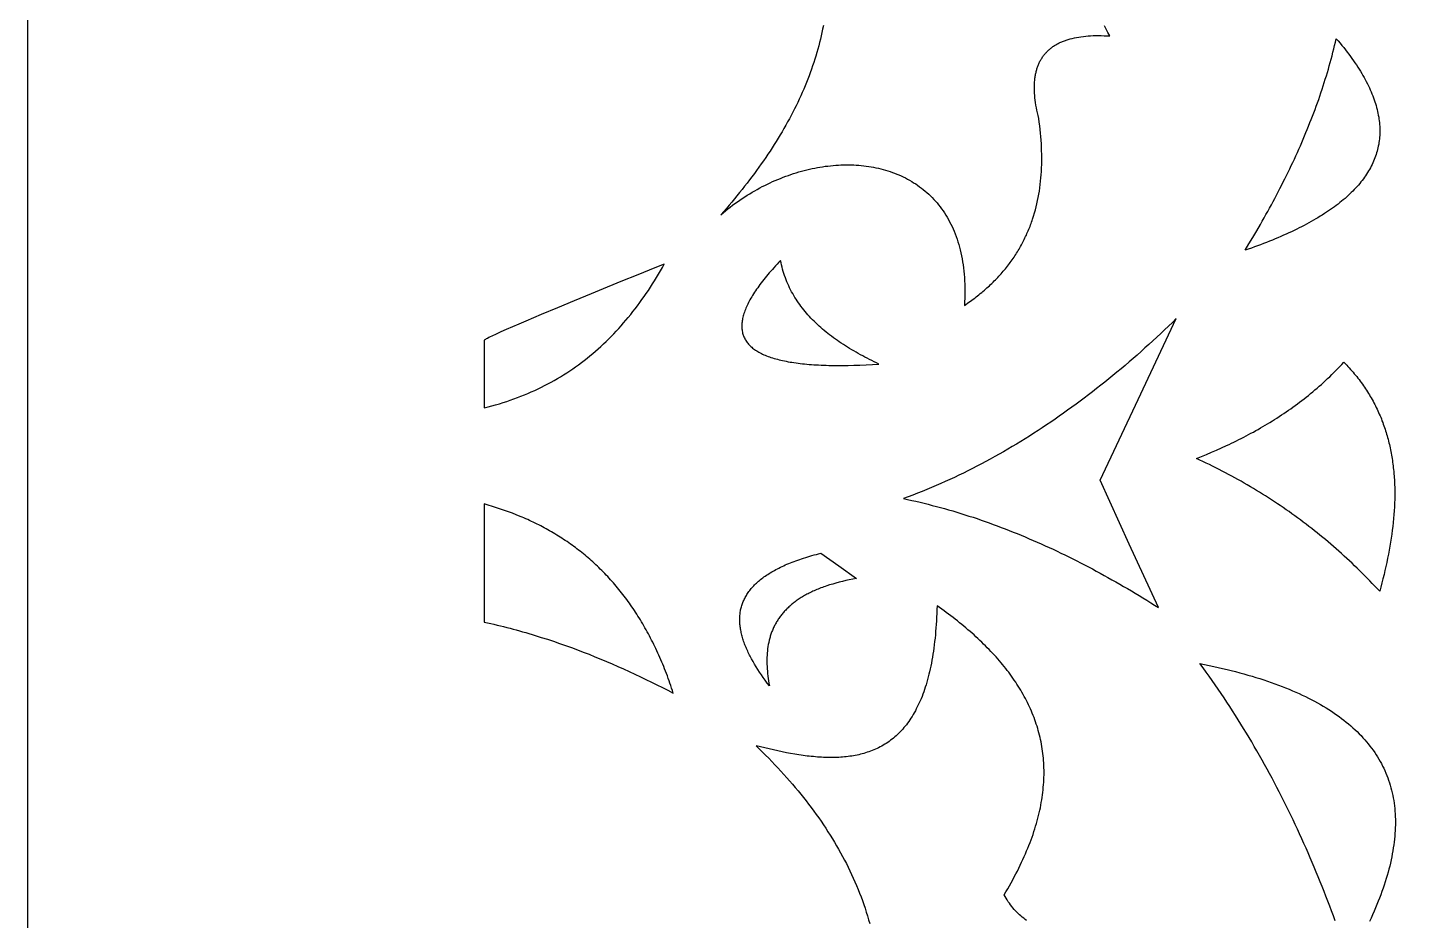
# Model space of a CAD drawing. Extents: x -4113 to -3113, y 1469 to 2469.
# Drawn here: x -4113 to -3930.9, y 1825.3 to 1942.6 of the extents above; entities that cross this region are included whole.
import ezdxf

# ---------------------------------------------------------------- set-up
doc = ezdxf.new("R2010")
doc.units = 0
doc.layers.add('PLAN_1', color=18, linetype='CONTINUOUS')

msp = doc.modelspace()

# ---------------------------------------------------------------- linework, layer by layer
at = {"layer": 'PLAN_1'}
for points in [[(-4113.04, 2469.07), (-3113.04, 2469.07), (-3113.04, 1469.07), (-4113.04, 1469.07)], [(-3941.06, 1941.12), (-3940.8, 1940.83), (-3940.56, 1940.53), (-3940.32, 1940.24), (-3940.08, 1939.95), (-3939.86, 1939.66), (-3939.63, 1939.37), (-3939.42, 1939.09), (-3939.2, 1938.8), (-3939, 1938.52), (-3938.8, 1938.23), (-3938.6, 1937.95), (-3938.42, 1937.67), (-3938.23, 1937.39), (-3938.06, 1937.12), (-3937.88, 1936.84), (-3937.72, 1936.56), (-3937.56, 1936.29), (-3937.4, 1936.02), (-3937.25, 1935.75), (-3937.11, 1935.48), (-3936.97, 1935.21), (-3936.84, 1934.94), (-3936.71, 1934.67), (-3936.59, 1934.41), (-3936.48, 1934.14), (-3936.37, 1933.88), (-3936.26, 1933.62), (-3936.17, 1933.36), (-3936.07, 1933.1), (-3935.99, 1932.84), (-3935.9, 1932.59), (-3935.83, 1932.33), (-3935.76, 1932.08), (-3935.69, 1931.82), (-3935.63, 1931.57), (-3935.58, 1931.32), (-3935.53, 1931.07), (-3935.48, 1930.83), (-3935.45, 1930.58), (-3935.41, 1930.33), (-3935.39, 1930.09), (-3935.36, 1929.85), (-3935.35, 1929.6), (-3935.34, 1929.36), (-3935.33, 1929.12), (-3935.33, 1928.89), (-3935.34, 1928.65), (-3935.35, 1928.41), (-3935.36, 1928.18), (-3935.39, 1927.95), (-3935.41, 1927.71), (-3935.45, 1927.48), (-3935.48, 1927.25), (-3935.53, 1927.02), (-3935.58, 1926.8), (-3935.63, 1926.57), (-3935.69, 1926.35), (-3935.75, 1926.12), (-3935.82, 1925.9), (-3935.9, 1925.68), (-3935.98, 1925.46), (-3936.06, 1925.24), (-3936.16, 1925.02), (-3936.25, 1924.8), (-3936.35, 1924.59), (-3936.46, 1924.37), (-3936.57, 1924.16), (-3936.69, 1923.95), (-3936.81, 1923.74), (-3936.94, 1923.53), (-3937.07, 1923.32), (-3937.21, 1923.11), (-3937.36, 1922.91), (-3937.5, 1922.7), (-3937.66, 1922.5), (-3937.82, 1922.3), (-3937.98, 1922.09), (-3938.15, 1921.89), (-3938.33, 1921.7), (-3938.51, 1921.5), (-3938.69, 1921.3), (-3938.88, 1921.1), (-3939.08, 1920.91), (-3939.28, 1920.72), (-3939.48, 1920.52), (-3939.69, 1920.33), (-3939.91, 1920.14), (-3940.13, 1919.95), (-3940.36, 1919.77), (-3940.59, 1919.58), (-3940.82, 1919.39), (-3941.06, 1919.21), (-3941.31, 1919.03), (-3941.56, 1918.85), (-3941.82, 1918.66), (-3942.08, 1918.48), (-3942.35, 1918.31), (-3942.62, 1918.13), (-3942.89, 1917.95), (-3943.17, 1917.78), (-3943.46, 1917.6), (-3943.75, 1917.43), (-3944.05, 1917.26), (-3944.35, 1917.09), (-3944.66, 1916.92), (-3944.97, 1916.75), (-3945.28, 1916.58), (-3945.61, 1916.41), (-3945.93, 1916.25), (-3946.26, 1916.08), (-3946.6, 1915.92), (-3946.94, 1915.76), (-3947.28, 1915.6), (-3947.64, 1915.44), (-3947.99, 1915.28), (-3948.35, 1915.12), (-3948.72, 1914.97), (-3949.09, 1914.81), (-3949.46, 1914.66), (-3949.84, 1914.5), (-3950.23, 1914.35), (-3950.62, 1914.2), (-3951.01, 1914.05), (-3951.41, 1913.9), (-3951.81, 1913.75), (-3952.22, 1913.6), (-3952.64, 1913.46), (-3953.05, 1913.31), (-3952.53, 1914.16), (-3952.02, 1915.01), (-3951.52, 1915.86), (-3951.02, 1916.72), (-3950.78, 1917.14), (-3950.54, 1917.57), (-3950.3, 1918), (-3950.06, 1918.42), (-3949.83, 1918.85), (-3949.59, 1919.28), (-3949.36, 1919.71), (-3949.13, 1920.14), (-3948.9, 1920.57), (-3948.68, 1921), (-3948.46, 1921.42), (-3948.24, 1921.85), (-3948.02, 1922.29), (-3947.81, 1922.72), (-3947.59, 1923.15), (-3947.38, 1923.58), (-3947.17, 1924.01), (-3946.97, 1924.44), (-3946.76, 1924.87), (-3946.56, 1925.31), (-3946.37, 1925.74), (-3946.17, 1926.17), (-3945.98, 1926.61), (-3945.78, 1927.04), (-3945.6, 1927.47), (-3945.41, 1927.91), (-3945.23, 1928.34), (-3945.04, 1928.78), (-3944.87, 1929.21), (-3944.69, 1929.65), (-3944.52, 1930.09), (-3944.35, 1930.52), (-3944.18, 1930.96), (-3944.01, 1931.4), (-3943.85, 1931.84), (-3943.69, 1932.27), (-3943.53, 1932.71), (-3943.37, 1933.15), (-3943.22, 1933.59), (-3943.07, 1934.03), (-3942.93, 1934.47), (-3942.78, 1934.91), (-3942.64, 1935.35), (-3942.5, 1935.79), (-3942.36, 1936.24), (-3942.23, 1936.68), (-3942.1, 1937.12), (-3941.97, 1937.56), (-3941.85, 1938.01), (-3941.73, 1938.45), (-3941.61, 1938.89), (-3941.49, 1939.34), (-3941.38, 1939.78), (-3941.27, 1940.23), (-3941.16, 1940.67)], [(-4053.04, 1901.47), (-4053.04, 1892.62), (-4052.53, 1892.75), (-4052.03, 1892.88), (-4051.54, 1893.01), (-4051.05, 1893.15), (-4050.56, 1893.3), (-4050.08, 1893.46), (-4049.61, 1893.62), (-4049.14, 1893.78), (-4048.67, 1893.95), (-4048.21, 1894.13), (-4047.75, 1894.31), (-4047.3, 1894.5), (-4046.85, 1894.7), (-4046.4, 1894.9), (-4045.96, 1895.1), (-4045.53, 1895.31), (-4045.1, 1895.53), (-4044.67, 1895.75), (-4044.25, 1895.98), (-4043.83, 1896.21), (-4043.42, 1896.45), (-4043.01, 1896.7), (-4042.6, 1896.95), (-4042.2, 1897.2), (-4041.81, 1897.46), (-4041.41, 1897.73), (-4041.03, 1898), (-4040.64, 1898.28), (-4040.26, 1898.56), (-4039.89, 1898.85), (-4039.51, 1899.14), (-4039.15, 1899.44), (-4038.78, 1899.74), (-4038.42, 1900.05), (-4038.07, 1900.36), (-4037.71, 1900.68), (-4037.37, 1901), (-4037.02, 1901.33), (-4036.68, 1901.66), (-4036.35, 1902), (-4036.01, 1902.34), (-4035.69, 1902.69), (-4035.36, 1903.04), (-4035.04, 1903.4), (-4034.72, 1903.76), (-4034.41, 1904.13), (-4034.1, 1904.5), (-4033.79, 1904.88), (-4033.49, 1905.26), (-4033.19, 1905.64), (-4032.89, 1906.03), (-4032.6, 1906.43), (-4032.31, 1906.83), (-4032.03, 1907.23), (-4031.75, 1907.64), (-4031.47, 1908.05), (-4031.19, 1908.47), (-4030.92, 1908.89), (-4030.66, 1909.31), (-4030.39, 1909.74), (-4030.13, 1910.18), (-4029.87, 1910.62), (-4029.62, 1911.06), (-4029.37, 1911.51), (-4030.39, 1911.1), (-4033.07, 1910.01), (-4034.86, 1909.28), (-4036.86, 1908.46), (-4039, 1907.58), (-4041.2, 1906.67), (-4043.41, 1905.75), (-4045.55, 1904.86), (-4046.57, 1904.43), (-4047.55, 1904.01), (-4048.47, 1903.62), (-4049.34, 1903.24), (-4050.14, 1902.9), (-4050.85, 1902.58), (-4051.48, 1902.29), (-4052.02, 1902.04), (-4052.25, 1901.93), (-4052.45, 1901.83), (-4052.63, 1901.74), (-4052.77, 1901.66), (-4052.89, 1901.6), (-4052.97, 1901.54), (-4053, 1901.52), (-4053.02, 1901.5), (-4053.03, 1901.48)], [(-4014.09, 1911.98), (-4014.32, 1911.74), (-4014.54, 1911.5), (-4014.76, 1911.27), (-4014.97, 1911.03), (-4015.17, 1910.8), (-4015.37, 1910.57), (-4015.57, 1910.35), (-4015.76, 1910.12), (-4015.95, 1909.9), (-4016.13, 1909.68), (-4016.3, 1909.46), (-4016.47, 1909.24), (-4016.64, 1909.03), (-4016.8, 1908.82), (-4016.95, 1908.61), (-4017.1, 1908.4), (-4017.25, 1908.19), (-4017.39, 1907.99), (-4017.52, 1907.79), (-4017.65, 1907.59), (-4017.77, 1907.39), (-4017.89, 1907.19), (-4018, 1907), (-4018.11, 1906.81), (-4018.21, 1906.62), (-4018.31, 1906.43), (-4018.41, 1906.25), (-4018.49, 1906.07), (-4018.58, 1905.89), (-4018.65, 1905.71), (-4018.72, 1905.53), (-4018.79, 1905.36), (-4018.85, 1905.18), (-4018.91, 1905.01), (-4018.96, 1904.84), (-4019.01, 1904.68), (-4019.05, 1904.51), (-4019.08, 1904.35), (-4019.11, 1904.19), (-4019.14, 1904.03), (-4019.16, 1903.88), (-4019.18, 1903.73), (-4019.19, 1903.57), (-4019.19, 1903.42), (-4019.19, 1903.28), (-4019.18, 1903.13), (-4019.17, 1902.99), (-4019.16, 1902.85), (-4019.14, 1902.71), (-4019.11, 1902.57), (-4019.08, 1902.44), (-4019.04, 1902.31), (-4019, 1902.18), (-4018.96, 1902.05), (-4018.9, 1901.92), (-4018.85, 1901.8), (-4018.78, 1901.67), (-4018.72, 1901.55), (-4018.64, 1901.44), (-4018.57, 1901.32), (-4018.48, 1901.21), (-4018.4, 1901.1), (-4018.3, 1900.99), (-4018.2, 1900.88), (-4018.1, 1900.77), (-4017.99, 1900.67), (-4017.88, 1900.57), (-4017.76, 1900.47), (-4017.63, 1900.37), (-4017.5, 1900.28), (-4017.37, 1900.18), (-4017.23, 1900.09), (-4017.09, 1900.01), (-4016.94, 1899.92), (-4016.78, 1899.83), (-4016.62, 1899.75), (-4016.45, 1899.67), (-4016.28, 1899.59), (-4016.11, 1899.52), (-4015.93, 1899.44), (-4015.74, 1899.37), (-4015.55, 1899.3), (-4015.35, 1899.24), (-4015.15, 1899.17), (-4014.94, 1899.11), (-4014.73, 1899.05), (-4014.51, 1898.99), (-4014.29, 1898.93), (-4014.06, 1898.87), (-4013.83, 1898.82), (-4013.59, 1898.77), (-4013.35, 1898.72), (-4013.1, 1898.67), (-4012.85, 1898.63), (-4012.59, 1898.59), (-4012.33, 1898.55), (-4012.06, 1898.51), (-4011.78, 1898.47), (-4011.51, 1898.44), (-4011.22, 1898.41), (-4010.93, 1898.38), (-4010.64, 1898.35), (-4010.34, 1898.32), (-4010.03, 1898.3), (-4009.72, 1898.28), (-4009.41, 1898.26), (-4009.09, 1898.24), (-4008.76, 1898.23), (-4008.43, 1898.21), (-4008.09, 1898.2), (-4007.75, 1898.19), (-4007.41, 1898.19), (-4007.05, 1898.18), (-4006.7, 1898.18), (-4006.34, 1898.18), (-4005.97, 1898.18), (-4005.6, 1898.18), (-4005.22, 1898.19), (-4004.45, 1898.21), (-4003.66, 1898.23), (-4002.85, 1898.27), (-4002.02, 1898.31), (-4001.16, 1898.36), (-4001.48, 1898.51), (-4001.79, 1898.66), (-4002.09, 1898.81), (-4002.4, 1898.96), (-4002.7, 1899.12), (-4003, 1899.27), (-4003.3, 1899.43), (-4003.59, 1899.59), (-4003.89, 1899.75), (-4004.17, 1899.91), (-4004.46, 1900.08), (-4004.74, 1900.24), (-4005.02, 1900.41), (-4005.3, 1900.58), (-4005.57, 1900.75), (-4005.84, 1900.93), (-4006.11, 1901.1), (-4006.37, 1901.28), (-4006.63, 1901.46), (-4006.89, 1901.64), (-4007.14, 1901.82), (-4007.39, 1902.01), (-4007.64, 1902.19), (-4007.88, 1902.38), (-4008.12, 1902.57), (-4008.35, 1902.77), (-4008.58, 1902.96), (-4008.81, 1903.16), (-4009.04, 1903.36), (-4009.26, 1903.56), (-4009.47, 1903.77), (-4009.68, 1903.98), (-4009.89, 1904.19), (-4010.1, 1904.4), (-4010.3, 1904.61), (-4010.49, 1904.83), (-4010.68, 1905.05), (-4010.87, 1905.27), (-4011.05, 1905.49), (-4011.23, 1905.72), (-4011.41, 1905.95), (-4011.58, 1906.18), (-4011.74, 1906.41), (-4011.9, 1906.65), (-4012.06, 1906.89), (-4012.21, 1907.13), (-4012.36, 1907.38), (-4012.5, 1907.62), (-4012.64, 1907.87), (-4012.77, 1908.13), (-4012.9, 1908.38), (-4013.02, 1908.64), (-4013.14, 1908.9), (-4013.25, 1909.17), (-4013.36, 1909.44), (-4013.46, 1909.71), (-4013.56, 1909.98), (-4013.65, 1910.26), (-4013.74, 1910.53), (-4013.82, 1910.82), (-4013.89, 1911.1), (-4013.96, 1911.39), (-4014.03, 1911.68)], [(-3962.09, 1904.33), (-3962.6, 1903.84), (-3963.11, 1903.35), (-3963.62, 1902.86), (-3964.13, 1902.38), (-3964.65, 1901.9), (-3965.16, 1901.42), (-3965.68, 1900.95), (-3966.2, 1900.48), (-3966.72, 1900.02), (-3967.24, 1899.55), (-3967.77, 1899.1), (-3968.29, 1898.64), (-3968.82, 1898.19), (-3969.35, 1897.74), (-3969.88, 1897.3), (-3970.41, 1896.86), (-3970.94, 1896.43), (-3971.47, 1895.99), (-3972.01, 1895.57), (-3972.55, 1895.14), (-3973.09, 1894.72), (-3973.63, 1894.31), (-3974.17, 1893.89), (-3974.71, 1893.48), (-3975.26, 1893.08), (-3975.81, 1892.68), (-3976.36, 1892.28), (-3976.91, 1891.89), (-3977.46, 1891.5), (-3978.01, 1891.12), (-3978.57, 1890.74), (-3979.13, 1890.36), (-3979.69, 1889.99), (-3980.25, 1889.62), (-3980.81, 1889.26), (-3981.37, 1888.9), (-3981.94, 1888.55), (-3982.51, 1888.2), (-3983.08, 1887.85), (-3983.65, 1887.51), (-3984.22, 1887.17), (-3984.8, 1886.84), (-3985.38, 1886.51), (-3985.95, 1886.19), (-3986.53, 1885.87), (-3987.12, 1885.55), (-3987.7, 1885.24), (-3988.29, 1884.93), (-3988.88, 1884.63), (-3989.47, 1884.34), (-3990.06, 1884.04), (-3990.65, 1883.76), (-3991.25, 1883.47), (-3991.85, 1883.2), (-3992.44, 1882.92), (-3993.05, 1882.65), (-3993.65, 1882.39), (-3994.26, 1882.13), (-3994.86, 1881.88), (-3995.47, 1881.63), (-3996.08, 1881.38), (-3996.7, 1881.14), (-3997.31, 1880.91), (-3997.93, 1880.68), (-3997.39, 1880.56), (-3996.85, 1880.44), (-3996.31, 1880.32), (-3995.76, 1880.2), (-3995.23, 1880.07), (-3994.69, 1879.93), (-3994.15, 1879.79), (-3993.61, 1879.65), (-3993.07, 1879.51), (-3992.54, 1879.36), (-3992, 1879.21), (-3991.46, 1879.05), (-3990.93, 1878.89), (-3990.4, 1878.73), (-3989.86, 1878.56), (-3989.33, 1878.39), (-3988.8, 1878.22), (-3988.27, 1878.04), (-3987.74, 1877.86), (-3987.21, 1877.67), (-3986.68, 1877.48), (-3986.15, 1877.29), (-3985.62, 1877.1), (-3985.09, 1876.9), (-3984.56, 1876.7), (-3984.04, 1876.49), (-3983.51, 1876.28), (-3982.99, 1876.07), (-3982.46, 1875.85), (-3981.94, 1875.64), (-3981.41, 1875.41), (-3980.89, 1875.19), (-3980.37, 1874.96), (-3979.85, 1874.73), (-3979.32, 1874.49), (-3978.8, 1874.25), (-3978.28, 1874.01), (-3977.76, 1873.77), (-3977.24, 1873.52), (-3976.73, 1873.27), (-3976.21, 1873.01), (-3975.69, 1872.76), (-3975.17, 1872.5), (-3974.66, 1872.23), (-3974.14, 1871.97), (-3973.63, 1871.7), (-3973.11, 1871.43), (-3972.6, 1871.15), (-3972.08, 1870.87), (-3971.57, 1870.59), (-3971.06, 1870.31), (-3970.54, 1870.02), (-3970.03, 1869.73), (-3969.52, 1869.44), (-3969.01, 1869.14), (-3968.5, 1868.84), (-3967.99, 1868.54), (-3967.48, 1868.24), (-3966.97, 1867.93), (-3966.46, 1867.62), (-3965.96, 1867.31), (-3965.45, 1866.99), (-3964.94, 1866.68), (-3964.44, 1866.36), (-3968.26, 1874.71), (-3972.08, 1883.08), (-3967.08, 1893.71)], [(-3959.44, 1885.95), (-3958.77, 1886.22), (-3958.11, 1886.49), (-3957.44, 1886.77), (-3956.78, 1887.06), (-3956.13, 1887.35), (-3955.48, 1887.65), (-3955.15, 1887.8), (-3954.83, 1887.96), (-3954.5, 1888.11), (-3954.18, 1888.27), (-3953.86, 1888.43), (-3953.54, 1888.59), (-3953.22, 1888.76), (-3952.9, 1888.92), (-3952.58, 1889.09), (-3952.27, 1889.26), (-3951.95, 1889.43), (-3951.64, 1889.61), (-3951.32, 1889.78), (-3951.01, 1889.96), (-3950.7, 1890.14), (-3950.39, 1890.32), (-3950.08, 1890.51), (-3949.77, 1890.7), (-3949.46, 1890.89), (-3949.16, 1891.08), (-3948.85, 1891.27), (-3948.55, 1891.47), (-3948.25, 1891.67), (-3947.95, 1891.87), (-3947.65, 1892.07), (-3947.35, 1892.28), (-3947.05, 1892.49), (-3946.75, 1892.7), (-3946.46, 1892.91), (-3946.17, 1893.13), (-3945.87, 1893.35), (-3945.58, 1893.57), (-3945.29, 1893.79), (-3945, 1894.02), (-3944.72, 1894.25), (-3944.43, 1894.48), (-3944.15, 1894.72), (-3943.86, 1894.96), (-3943.58, 1895.2), (-3943.3, 1895.44), (-3943.02, 1895.69), (-3942.74, 1895.94), (-3942.47, 1896.19), (-3942.19, 1896.45), (-3941.92, 1896.7), (-3941.65, 1896.97), (-3941.38, 1897.23), (-3941.11, 1897.5), (-3940.84, 1897.77), (-3940.58, 1898.04), (-3940.31, 1898.32), (-3940.05, 1898.6), (-3939.87, 1898.42), (-3939.69, 1898.23), (-3939.52, 1898.04), (-3939.35, 1897.85), (-3939.18, 1897.66), (-3939.01, 1897.47), (-3938.85, 1897.28), (-3938.69, 1897.09), (-3938.53, 1896.9), (-3938.37, 1896.71), (-3938.22, 1896.51), (-3938.07, 1896.32), (-3937.92, 1896.12), (-3937.78, 1895.92), (-3937.63, 1895.72), (-3937.49, 1895.52), (-3937.36, 1895.32), (-3937.22, 1895.12), (-3937.09, 1894.92), (-3936.96, 1894.72), (-3936.83, 1894.51), (-3936.71, 1894.31), (-3936.59, 1894.1), (-3936.47, 1893.9), (-3936.35, 1893.69), (-3936.23, 1893.48), (-3936.12, 1893.27), (-3936.01, 1893.06), (-3935.9, 1892.85), (-3935.8, 1892.64), (-3935.7, 1892.43), (-3935.6, 1892.22), (-3935.5, 1892), (-3935.4, 1891.79), (-3935.31, 1891.57), (-3935.22, 1891.36), (-3935.13, 1891.14), (-3935.05, 1890.92), (-3934.96, 1890.7), (-3934.88, 1890.48), (-3934.8, 1890.26), (-3934.72, 1890.04), (-3934.65, 1889.82), (-3934.58, 1889.6), (-3934.51, 1889.37), (-3934.44, 1889.15), (-3934.37, 1888.92), (-3934.31, 1888.7), (-3934.25, 1888.47), (-3934.19, 1888.24), (-3934.13, 1888.01), (-3934.08, 1887.79), (-3934.03, 1887.56), (-3933.98, 1887.33), (-3933.93, 1887.09), (-3933.88, 1886.86), (-3933.84, 1886.63), (-3933.79, 1886.4), (-3933.75, 1886.16), (-3933.72, 1885.93), (-3933.68, 1885.69), (-3933.65, 1885.46), (-3933.62, 1885.22), (-3933.59, 1884.98), (-3933.56, 1884.74), (-3933.53, 1884.5), (-3933.51, 1884.26), (-3933.49, 1884.02), (-3933.45, 1883.54), (-3933.42, 1883.06), (-3933.4, 1882.57), (-3933.38, 1882.08), (-3933.38, 1881.58), (-3933.38, 1881.09), (-3933.38, 1880.59), (-3933.4, 1880.09), (-3933.42, 1879.58), (-3933.45, 1879.08), (-3933.48, 1878.57), (-3933.53, 1878.06), (-3933.58, 1877.54), (-3933.63, 1877.03), (-3933.69, 1876.51), (-3933.76, 1875.99), (-3933.84, 1875.47), (-3933.92, 1874.94), (-3934.01, 1874.42), (-3934.1, 1873.89), (-3934.2, 1873.36), (-3934.31, 1872.83), (-3934.42, 1872.29), (-3934.53, 1871.75), (-3934.66, 1871.22), (-3934.78, 1870.68), (-3934.92, 1870.13), (-3935.06, 1869.59), (-3935.2, 1869.04), (-3935.35, 1868.49), (-3935.67, 1868.84), (-3936, 1869.18), (-3936.32, 1869.53), (-3936.65, 1869.87), (-3936.98, 1870.2), (-3937.31, 1870.54), (-3937.64, 1870.87), (-3937.98, 1871.2), (-3938.31, 1871.53), (-3938.65, 1871.85), (-3938.99, 1872.18), (-3939.33, 1872.5), (-3939.67, 1872.81), (-3940.02, 1873.13), (-3940.36, 1873.44), (-3940.71, 1873.76), (-3941.06, 1874.06), (-3941.41, 1874.37), (-3941.77, 1874.67), (-3942.12, 1874.98), (-3942.48, 1875.28), (-3942.84, 1875.57), (-3943.2, 1875.87), (-3943.56, 1876.16), (-3943.92, 1876.45), (-3944.29, 1876.74), (-3944.65, 1877.02), (-3945.02, 1877.31), (-3945.39, 1877.59), (-3945.76, 1877.87), (-3946.14, 1878.14), (-3946.51, 1878.42), (-3946.89, 1878.69), (-3947.27, 1878.96), (-3947.65, 1879.22), (-3948.03, 1879.49), (-3948.42, 1879.75), (-3948.8, 1880.01), (-3949.19, 1880.27), (-3949.58, 1880.52), (-3949.97, 1880.78), (-3950.36, 1881.03), (-3950.76, 1881.27), (-3951.16, 1881.52), (-3951.55, 1881.76), (-3951.95, 1882), (-3952.35, 1882.24), (-3952.76, 1882.48), (-3953.16, 1882.71), (-3953.57, 1882.95), (-3953.98, 1883.18), (-3954.39, 1883.4), (-3954.8, 1883.63), (-3955.21, 1883.85), (-3955.63, 1884.07), (-3956.04, 1884.29), (-3956.46, 1884.5), (-3956.88, 1884.72), (-3957.31, 1884.93), (-3957.73, 1885.14), (-3958.16, 1885.34), (-3958.58, 1885.55), (-3959.01, 1885.75)], [(-4053.04, 1879.97), (-4053.04, 1864.45), (-4052.61, 1864.36), (-4052.18, 1864.26), (-4051.76, 1864.16), (-4051.33, 1864.06), (-4050.91, 1863.95), (-4050.49, 1863.85), (-4050.07, 1863.74), (-4049.65, 1863.63), (-4049.23, 1863.52), (-4048.82, 1863.41), (-4048.41, 1863.29), (-4047.99, 1863.18), (-4047.58, 1863.06), (-4047.17, 1862.94), (-4046.76, 1862.82), (-4046.36, 1862.69), (-4045.55, 1862.44), (-4044.74, 1862.18), (-4043.95, 1861.92), (-4043.15, 1861.65), (-4042.36, 1861.37), (-4041.58, 1861.09), (-4040.8, 1860.8), (-4040.03, 1860.51), (-4039.26, 1860.21), (-4038.49, 1859.9), (-4037.73, 1859.59), (-4036.98, 1859.27), (-4036.22, 1858.95), (-4035.48, 1858.63), (-4034.73, 1858.29), (-4033.99, 1857.96), (-4033.25, 1857.62), (-4032.52, 1857.27), (-4031.79, 1856.92), (-4031.07, 1856.57), (-4030.34, 1856.21), (-4029.62, 1855.85), (-4028.91, 1855.49), (-4028.19, 1855.12), (-4028.3, 1855.45), (-4028.41, 1855.77), (-4028.52, 1856.1), (-4028.63, 1856.42), (-4028.74, 1856.74), (-4028.86, 1857.05), (-4028.97, 1857.37), (-4029.09, 1857.68), (-4029.21, 1857.99), (-4029.33, 1858.29), (-4029.45, 1858.6), (-4029.58, 1858.9), (-4029.7, 1859.2), (-4029.83, 1859.5), (-4029.96, 1859.8), (-4030.09, 1860.09), (-4030.22, 1860.38), (-4030.35, 1860.67), (-4030.49, 1860.96), (-4030.62, 1861.24), (-4030.76, 1861.52), (-4030.9, 1861.8), (-4031.04, 1862.08), (-4031.18, 1862.35), (-4031.32, 1862.63), (-4031.46, 1862.9), (-4031.61, 1863.17), (-4031.76, 1863.43), (-4031.91, 1863.7), (-4032.06, 1863.96), (-4032.21, 1864.22), (-4032.36, 1864.48), (-4032.51, 1864.73), (-4032.67, 1864.99), (-4032.83, 1865.24), (-4032.98, 1865.49), (-4033.14, 1865.73), (-4033.3, 1865.98), (-4033.47, 1866.22), (-4033.63, 1866.46), (-4033.8, 1866.7), (-4033.96, 1866.94), (-4034.13, 1867.17), (-4034.3, 1867.4), (-4034.47, 1867.63), (-4034.64, 1867.86), (-4034.82, 1868.09), (-4034.99, 1868.31), (-4035.17, 1868.53), (-4035.35, 1868.75), (-4035.52, 1868.97), (-4035.71, 1869.18), (-4035.89, 1869.4), (-4036.07, 1869.61), (-4036.25, 1869.82), (-4036.44, 1870.02), (-4036.63, 1870.23), (-4036.81, 1870.43), (-4037, 1870.63), (-4037.19, 1870.83), (-4037.39, 1871.03), (-4037.58, 1871.22), (-4037.78, 1871.42), (-4037.97, 1871.61), (-4038.17, 1871.8), (-4038.37, 1871.98), (-4038.57, 1872.17), (-4038.77, 1872.35), (-4038.97, 1872.53), (-4039.17, 1872.71), (-4039.38, 1872.89), (-4039.59, 1873.06), (-4039.79, 1873.24), (-4040, 1873.41), (-4040.21, 1873.58), (-4040.42, 1873.75), (-4040.64, 1873.91), (-4040.85, 1874.08), (-4041.06, 1874.24), (-4041.28, 1874.4), (-4041.5, 1874.56), (-4041.72, 1874.71), (-4041.94, 1874.87), (-4042.16, 1875.02), (-4042.38, 1875.17), (-4042.6, 1875.32), (-4042.83, 1875.46), (-4043.05, 1875.61), (-4043.28, 1875.75), (-4043.51, 1875.89), (-4043.74, 1876.03), (-4043.97, 1876.17), (-4044.2, 1876.31), (-4044.44, 1876.44), (-4044.67, 1876.57), (-4044.91, 1876.7), (-4045.14, 1876.83), (-4045.38, 1876.96), (-4045.62, 1877.08), (-4045.86, 1877.21), (-4046.1, 1877.33), (-4046.34, 1877.45), (-4046.59, 1877.57), (-4046.83, 1877.68), (-4047.08, 1877.8), (-4047.32, 1877.91), (-4047.57, 1878.02), (-4047.82, 1878.13), (-4048.07, 1878.24), (-4048.32, 1878.34), (-4048.83, 1878.55), (-4049.34, 1878.75), (-4049.86, 1878.94), (-4050.37, 1879.13), (-4050.9, 1879.31), (-4051.43, 1879.48), (-4051.96, 1879.65), (-4052.5, 1879.81)], [(-4015.56, 1856.07), (-4015.84, 1856.44), (-4016.1, 1856.8), (-4016.36, 1857.16), (-4016.61, 1857.51), (-4016.85, 1857.87), (-4017.08, 1858.22), (-4017.3, 1858.57), (-4017.51, 1858.92), (-4017.71, 1859.26), (-4017.9, 1859.61), (-4018.08, 1859.95), (-4018.17, 1860.12), (-4018.25, 1860.29), (-4018.34, 1860.45), (-4018.41, 1860.62), (-4018.49, 1860.79), (-4018.56, 1860.96), (-4018.63, 1861.12), (-4018.7, 1861.29), (-4018.77, 1861.45), (-4018.83, 1861.61), (-4018.89, 1861.78), (-4018.95, 1861.94), (-4019, 1862.1), (-4019.05, 1862.26), (-4019.1, 1862.42), (-4019.14, 1862.58), (-4019.19, 1862.74), (-4019.22, 1862.9), (-4019.26, 1863.06), (-4019.29, 1863.21), (-4019.32, 1863.37), (-4019.35, 1863.53), (-4019.38, 1863.68), (-4019.4, 1863.83), (-4019.42, 1863.99), (-4019.43, 1864.14), (-4019.44, 1864.29), (-4019.45, 1864.44), (-4019.46, 1864.59), (-4019.46, 1864.74), (-4019.46, 1864.89), (-4019.46, 1865.04), (-4019.45, 1865.19), (-4019.44, 1865.33), (-4019.42, 1865.48), (-4019.41, 1865.62), (-4019.39, 1865.77), (-4019.36, 1865.91), (-4019.34, 1866.05), (-4019.3, 1866.19), (-4019.27, 1866.33), (-4019.23, 1866.47), (-4019.19, 1866.61), (-4019.15, 1866.75), (-4019.1, 1866.89), (-4019.05, 1867.03), (-4019, 1867.16), (-4018.94, 1867.3), (-4018.88, 1867.43), (-4018.81, 1867.56), (-4018.74, 1867.7), (-4018.67, 1867.83), (-4018.59, 1867.96), (-4018.51, 1868.09), (-4018.43, 1868.22), (-4018.34, 1868.35), (-4018.25, 1868.47), (-4018.15, 1868.6), (-4018.06, 1868.72), (-4017.95, 1868.85), (-4017.85, 1868.97), (-4017.74, 1869.09), (-4017.62, 1869.22), (-4017.51, 1869.34), (-4017.38, 1869.46), (-4017.26, 1869.58), (-4017.13, 1869.69), (-4017, 1869.81), (-4016.86, 1869.93), (-4016.72, 1870.04), (-4016.57, 1870.16), (-4016.42, 1870.27), (-4016.27, 1870.38), (-4016.11, 1870.49), (-4015.95, 1870.6), (-4015.78, 1870.71), (-4015.61, 1870.82), (-4015.44, 1870.93), (-4015.26, 1871.03), (-4015.08, 1871.14), (-4014.89, 1871.24), (-4014.7, 1871.35), (-4014.51, 1871.45), (-4014.31, 1871.55), (-4014.1, 1871.65), (-4013.9, 1871.75), (-4013.68, 1871.85), (-4013.47, 1871.95), (-4013.25, 1872.04), (-4013.02, 1872.14), (-4012.79, 1872.23), (-4012.56, 1872.32), (-4012.32, 1872.42), (-4012.08, 1872.51), (-4011.83, 1872.6), (-4011.58, 1872.68), (-4011.32, 1872.77), (-4011.06, 1872.86), (-4010.79, 1872.94), (-4010.52, 1873.03), (-4010.25, 1873.11), (-4009.97, 1873.19), (-4009.68, 1873.27), (-4009.39, 1873.35), (-4009.1, 1873.43), (-4008.8, 1873.51), (-4007.63, 1872.68), (-4006.45, 1871.85), (-4004.1, 1870.18), (-4004.58, 1870.09), (-4005.06, 1870), (-4005.52, 1869.9), (-4005.96, 1869.8), (-4006.4, 1869.69), (-4006.83, 1869.57), (-4007.24, 1869.45), (-4007.64, 1869.33), (-4008.03, 1869.2), (-4008.23, 1869.14), (-4008.42, 1869.07), (-4008.6, 1869), (-4008.79, 1868.93), (-4008.97, 1868.86), (-4009.15, 1868.79), (-4009.32, 1868.72), (-4009.49, 1868.64), (-4009.67, 1868.57), (-4009.83, 1868.49), (-4010, 1868.42), (-4010.16, 1868.34), (-4010.32, 1868.26), (-4010.48, 1868.18), (-4010.63, 1868.1), (-4010.79, 1868.01), (-4010.94, 1867.93), (-4011.08, 1867.84), (-4011.23, 1867.76), (-4011.37, 1867.67), (-4011.51, 1867.58), (-4011.65, 1867.49), (-4011.78, 1867.4), (-4011.92, 1867.31), (-4012.05, 1867.22), (-4012.17, 1867.12), (-4012.3, 1867.03), (-4012.42, 1866.93), (-4012.54, 1866.84), (-4012.66, 1866.74), (-4012.78, 1866.64), (-4012.89, 1866.54), (-4013, 1866.44), (-4013.11, 1866.34), (-4013.22, 1866.24), (-4013.32, 1866.13), (-4013.42, 1866.03), (-4013.52, 1865.92), (-4013.62, 1865.82), (-4013.71, 1865.71), (-4013.81, 1865.6), (-4013.9, 1865.49), (-4013.99, 1865.38), (-4014.07, 1865.27), (-4014.16, 1865.16), (-4014.24, 1865.04), (-4014.32, 1864.93), (-4014.4, 1864.81), (-4014.47, 1864.7), (-4014.55, 1864.58), (-4014.62, 1864.46), (-4014.69, 1864.34), (-4014.75, 1864.22), (-4014.82, 1864.1), (-4014.88, 1863.98), (-4014.94, 1863.86), (-4015, 1863.74), (-4015.06, 1863.61), (-4015.11, 1863.49), (-4015.17, 1863.36), (-4015.22, 1863.23), (-4015.27, 1863.11), (-4015.31, 1862.98), (-4015.36, 1862.85), (-4015.4, 1862.72), (-4015.44, 1862.59), (-4015.48, 1862.45), (-4015.52, 1862.32), (-4015.56, 1862.19), (-4015.59, 1862.05), (-4015.65, 1861.78), (-4015.71, 1861.51), (-4015.75, 1861.23), (-4015.79, 1860.95), (-4015.83, 1860.67), (-4015.85, 1860.38), (-4015.87, 1860.09), (-4015.89, 1859.8), (-4015.89, 1859.5), (-4015.89, 1859.2), (-4015.89, 1858.9), (-4015.87, 1858.6), (-4015.86, 1858.29), (-4015.83, 1857.98), (-4015.8, 1857.67), (-4015.76, 1857.36), (-4015.72, 1857.04), (-4015.67, 1856.72), (-4015.62, 1856.4)]]:
    msp.add_lwpolyline(points, close=True, dxfattribs=at)
for points in [[(-4008.47, 1942.84), (-4008.56, 1942.39), (-4008.65, 1941.95), (-4008.75, 1941.51), (-4008.86, 1941.06), (-4008.96, 1940.62), (-4009.08, 1940.18), (-4009.2, 1939.74), (-4009.32, 1939.29), (-4009.45, 1938.85), (-4009.59, 1938.42), (-4009.73, 1937.98), (-4009.88, 1937.54), (-4010.03, 1937.1), (-4010.19, 1936.66), (-4010.35, 1936.23), (-4010.52, 1935.79), (-4010.69, 1935.35), (-4010.87, 1934.92), (-4011.05, 1934.49), (-4011.24, 1934.05), (-4011.44, 1933.62), (-4011.64, 1933.19), (-4011.84, 1932.76), (-4012.05, 1932.32), (-4012.26, 1931.89), (-4012.48, 1931.46), (-4012.7, 1931.03), (-4012.93, 1930.61), (-4013.17, 1930.18), (-4013.41, 1929.75), (-4013.65, 1929.32), (-4013.9, 1928.9), (-4014.15, 1928.47), (-4014.41, 1928.04), (-4014.67, 1927.62), (-4014.94, 1927.2), (-4015.21, 1926.77), (-4015.48, 1926.35), (-4015.76, 1925.93), (-4016.05, 1925.5), (-4016.34, 1925.08), (-4016.63, 1924.66), (-4016.93, 1924.24), (-4017.24, 1923.82), (-4017.54, 1923.4), (-4017.86, 1922.98), (-4018.17, 1922.56), (-4018.49, 1922.14), (-4018.82, 1921.73), (-4019.15, 1921.31), (-4019.48, 1920.89), (-4019.82, 1920.48), (-4020.16, 1920.06), (-4020.51, 1919.65), (-4020.86, 1919.23), (-4021.21, 1918.82), (-4021.57, 1918.41), (-4021.94, 1917.99), (-4021.64, 1918.25), (-4021.33, 1918.5), (-4021.02, 1918.75), (-4020.71, 1918.99), (-4020.4, 1919.23), (-4020.09, 1919.46), (-4019.77, 1919.69), (-4019.45, 1919.91), (-4019.13, 1920.13), (-4018.81, 1920.34), (-4018.48, 1920.55), (-4018.15, 1920.75), (-4017.82, 1920.95), (-4017.49, 1921.14), (-4017.16, 1921.32), (-4016.83, 1921.51), (-4016.49, 1921.68), (-4016.15, 1921.85), (-4015.82, 1922.02), (-4015.48, 1922.18), (-4015.14, 1922.34), (-4014.79, 1922.49), (-4014.45, 1922.63), (-4014.11, 1922.77), (-4013.76, 1922.91), (-4013.42, 1923.04), (-4013.07, 1923.16), (-4012.73, 1923.28), (-4012.38, 1923.4), (-4012.03, 1923.51), (-4011.69, 1923.61), (-4011.34, 1923.71), (-4010.99, 1923.8), (-4010.64, 1923.89), (-4010.29, 1923.97), (-4009.95, 1924.05), (-4009.6, 1924.12), (-4009.25, 1924.18), (-4008.91, 1924.24), (-4008.56, 1924.3), (-4008.21, 1924.35), (-4007.87, 1924.39), (-4007.52, 1924.43), (-4007.18, 1924.46), (-4006.84, 1924.49), (-4006.5, 1924.51), (-4006.16, 1924.53), (-4005.82, 1924.54), (-4005.48, 1924.54), (-4005.14, 1924.54), (-4004.81, 1924.54), (-4004.47, 1924.53), (-4004.14, 1924.51), (-4003.81, 1924.49), (-4003.48, 1924.46), (-4003.15, 1924.42), (-4002.83, 1924.38), (-4002.51, 1924.34), (-4002.19, 1924.29), (-4001.87, 1924.23), (-4001.55, 1924.17), (-4001.24, 1924.1), (-4000.92, 1924.02), (-4000.61, 1923.94), (-4000.31, 1923.86), (-4000, 1923.76), (-3999.7, 1923.67), (-3999.4, 1923.56), (-3999.11, 1923.45), (-3998.82, 1923.34), (-3998.53, 1923.22), (-3998.24, 1923.09), (-3997.96, 1922.95), (-3997.68, 1922.82), (-3997.4, 1922.67), (-3997.13, 1922.52), (-3996.86, 1922.36), (-3996.6, 1922.2), (-3996.33, 1922.03), (-3996.08, 1921.86), (-3995.82, 1921.67), (-3995.57, 1921.49), (-3995.33, 1921.29), (-3995.09, 1921.09), (-3994.85, 1920.89), (-3994.62, 1920.68), (-3994.39, 1920.46), (-3994.17, 1920.24), (-3993.95, 1920.01), (-3993.73, 1919.77), (-3993.52, 1919.53), (-3993.32, 1919.28), (-3993.12, 1919.02), (-3992.93, 1918.76), (-3992.74, 1918.49), (-3992.55, 1918.22), (-3992.38, 1917.94), (-3992.2, 1917.66), (-3992.03, 1917.36), (-3991.87, 1917.06), (-3991.72, 1916.76), (-3991.56, 1916.45), (-3991.42, 1916.13), (-3991.28, 1915.81), (-3991.15, 1915.47), (-3991.02, 1915.14), (-3990.9, 1914.79), (-3990.79, 1914.44), (-3990.68, 1914.09), (-3990.58, 1913.73), (-3990.48, 1913.36), (-3990.39, 1912.98), (-3990.31, 1912.6), (-3990.23, 1912.21), (-3990.17, 1911.81), (-3990.1, 1911.41), (-3990.05, 1911), (-3990, 1910.59), (-3989.96, 1910.17), (-3989.93, 1909.74), (-3989.91, 1909.3), (-3989.89, 1908.86), (-3989.88, 1908.42), (-3989.87, 1907.96), (-3989.88, 1907.5), (-3989.89, 1907.03), (-3989.91, 1906.56), (-3989.94, 1906.07), (-3989.74, 1906.21), (-3989.54, 1906.35), (-3989.34, 1906.48), (-3989.15, 1906.62), (-3988.95, 1906.76), (-3988.76, 1906.9), (-3988.57, 1907.04), (-3988.39, 1907.19), (-3988.2, 1907.33), (-3988.02, 1907.47), (-3987.84, 1907.62), (-3987.66, 1907.77), (-3987.49, 1907.91), (-3987.31, 1908.06), (-3987.14, 1908.21), (-3986.97, 1908.36), (-3986.8, 1908.51), (-3986.64, 1908.66), (-3986.48, 1908.82), (-3986.32, 1908.97), (-3986.16, 1909.13), (-3986, 1909.28), (-3985.85, 1909.44), (-3985.69, 1909.6), (-3985.54, 1909.75), (-3985.39, 1909.91), (-3985.25, 1910.07), (-3985.1, 1910.24), (-3984.96, 1910.4), (-3984.82, 1910.56), (-3984.68, 1910.73), (-3984.55, 1910.89), (-3984.41, 1911.06), (-3984.28, 1911.22), (-3984.15, 1911.39), (-3984.02, 1911.56), (-3983.9, 1911.73), (-3983.77, 1911.9), (-3983.65, 1912.07), (-3983.53, 1912.24), (-3983.41, 1912.42), (-3983.3, 1912.59), (-3983.18, 1912.77), (-3983.07, 1912.94), (-3982.96, 1913.12), (-3982.85, 1913.3), (-3982.75, 1913.48), (-3982.64, 1913.65), (-3982.54, 1913.83), (-3982.44, 1914.02), (-3982.34, 1914.2), (-3982.25, 1914.38), (-3982.15, 1914.56), (-3982.06, 1914.75), (-3981.97, 1914.93), (-3981.88, 1915.12), (-3981.79, 1915.31), (-3981.71, 1915.5), (-3981.63, 1915.69), (-3981.54, 1915.88), (-3981.47, 1916.07), (-3981.39, 1916.26), (-3981.31, 1916.45), (-3981.24, 1916.64), (-3981.17, 1916.84), (-3981.1, 1917.03), (-3981.03, 1917.23), (-3980.96, 1917.42), (-3980.84, 1917.82), (-3980.72, 1918.22), (-3980.6, 1918.62), (-3980.5, 1919.03), (-3980.4, 1919.43), (-3980.31, 1919.85), (-3980.23, 1920.26), (-3980.15, 1920.68), (-3980.08, 1921.1), (-3980.02, 1921.52), (-3979.96, 1921.95), (-3979.91, 1922.38), (-3979.87, 1922.82), (-3979.84, 1923.25), (-3979.81, 1923.69), (-3979.79, 1924.14), (-3979.77, 1924.58), (-3979.76, 1925.03), (-3979.76, 1925.48), (-3979.77, 1925.94), (-3979.78, 1926.4), (-3979.8, 1926.86), (-3979.82, 1927.32), (-3979.85, 1927.79), (-3979.89, 1928.26), (-3979.93, 1928.73), (-3979.98, 1929.2), (-3980.03, 1929.68), (-3980.1, 1930.16), (-3980.16, 1930.64), (-3980.25, 1931.01), (-3980.33, 1931.36), (-3980.41, 1931.71), (-3980.47, 1932.05), (-3980.53, 1932.39), (-3980.58, 1932.72), (-3980.63, 1933.04), (-3980.66, 1933.36), (-3980.69, 1933.67), (-3980.72, 1933.98), (-3980.73, 1934.28), (-3980.74, 1934.57), (-3980.74, 1934.86), (-3980.73, 1935.14), (-3980.71, 1935.41), (-3980.69, 1935.68), (-3980.68, 1935.82), (-3980.66, 1935.95), (-3980.64, 1936.08), (-3980.62, 1936.2), (-3980.6, 1936.33), (-3980.58, 1936.45), (-3980.55, 1936.58), (-3980.52, 1936.7), (-3980.49, 1936.82), (-3980.46, 1936.94), (-3980.43, 1937.06), (-3980.4, 1937.17), (-3980.36, 1937.29), (-3980.32, 1937.4), (-3980.28, 1937.51), (-3980.24, 1937.62), (-3980.19, 1937.73), (-3980.15, 1937.83), (-3980.1, 1937.94), (-3980.05, 1938.04), (-3980, 1938.15), (-3979.95, 1938.25), (-3979.89, 1938.35), (-3979.83, 1938.44), (-3979.77, 1938.54), (-3979.71, 1938.63), (-3979.65, 1938.73), (-3979.59, 1938.82), (-3979.52, 1938.91), (-3979.45, 1939), (-3979.38, 1939.08), (-3979.31, 1939.17), (-3979.24, 1939.25), (-3979.16, 1939.33), (-3979.08, 1939.42), (-3979, 1939.5), (-3978.92, 1939.57), (-3978.84, 1939.65), (-3978.75, 1939.72), (-3978.67, 1939.8), (-3978.58, 1939.87), (-3978.49, 1939.94), (-3978.4, 1940.01), (-3978.3, 1940.08), (-3978.2, 1940.14), (-3978.11, 1940.21), (-3978.01, 1940.27), (-3977.91, 1940.33), (-3977.8, 1940.39), (-3977.7, 1940.45), (-3977.59, 1940.5), (-3977.48, 1940.56), (-3977.37, 1940.61), (-3977.26, 1940.67), (-3977.14, 1940.72), (-3977.02, 1940.76), (-3976.91, 1940.81), (-3976.79, 1940.86), (-3976.66, 1940.9), (-3976.54, 1940.95), (-3976.41, 1940.99), (-3976.28, 1941.03), (-3976.02, 1941.1), (-3975.76, 1941.17), (-3975.48, 1941.24), (-3975.2, 1941.29), (-3974.9, 1941.34), (-3974.61, 1941.39), (-3974.3, 1941.43), (-3973.99, 1941.46), (-3973.67, 1941.49), (-3973.34, 1941.51), (-3973, 1941.53), (-3972.66, 1941.53), (-3972.31, 1941.54), (-3971.95, 1941.53), (-3971.58, 1941.52), (-3971.21, 1941.51), (-3970.83, 1941.49), (-3971.06, 1941.93), (-3971.28, 1942.37), (-3971.5, 1942.81)], [(-3981.75, 1825.22), (-3981.94, 1825.36), (-3982.14, 1825.51), (-3982.33, 1825.66), (-3982.52, 1825.82), (-3982.7, 1825.98), (-3982.88, 1826.15), (-3983.05, 1826.32), (-3983.22, 1826.5), (-3983.39, 1826.69), (-3983.55, 1826.88), (-3983.71, 1827.08), (-3983.87, 1827.28), (-3984.02, 1827.49), (-3984.16, 1827.7), (-3984.31, 1827.92), (-3984.44, 1828.15), (-3984.58, 1828.38), (-3984.71, 1828.61), (-3984.47, 1829.01), (-3984.24, 1829.4), (-3984.01, 1829.8), (-3983.79, 1830.19), (-3983.58, 1830.58), (-3983.37, 1830.96), (-3983.17, 1831.35), (-3982.97, 1831.73), (-3982.78, 1832.11), (-3982.59, 1832.49), (-3982.41, 1832.87), (-3982.24, 1833.25), (-3982.07, 1833.62), (-3981.9, 1833.99), (-3981.75, 1834.36), (-3981.59, 1834.73), (-3981.45, 1835.1), (-3981.3, 1835.46), (-3981.17, 1835.83), (-3981.04, 1836.19), (-3980.91, 1836.55), (-3980.79, 1836.91), (-3980.68, 1837.26), (-3980.57, 1837.62), (-3980.47, 1837.97), (-3980.37, 1838.32), (-3980.27, 1838.67), (-3980.19, 1839.02), (-3980.1, 1839.37), (-3980.03, 1839.71), (-3979.95, 1840.05), (-3979.89, 1840.39), (-3979.83, 1840.73), (-3979.77, 1841.07), (-3979.72, 1841.41), (-3979.67, 1841.74), (-3979.63, 1842.07), (-3979.59, 1842.4), (-3979.56, 1842.73), (-3979.53, 1843.06), (-3979.51, 1843.39), (-3979.49, 1843.71), (-3979.48, 1844.04), (-3979.47, 1844.36), (-3979.47, 1844.68), (-3979.47, 1845), (-3979.48, 1845.31), (-3979.49, 1845.63), (-3979.51, 1845.94), (-3979.53, 1846.25), (-3979.55, 1846.56), (-3979.58, 1846.87), (-3979.62, 1847.18), (-3979.66, 1847.49), (-3979.7, 1847.79), (-3979.75, 1848.1), (-3979.8, 1848.4), (-3979.86, 1848.7), (-3979.92, 1849), (-3979.99, 1849.29), (-3980.06, 1849.59), (-3980.14, 1849.89), (-3980.22, 1850.18), (-3980.3, 1850.47), (-3980.39, 1850.76), (-3980.48, 1851.05), (-3980.58, 1851.34), (-3980.68, 1851.62), (-3980.78, 1851.91), (-3980.89, 1852.19), (-3981.01, 1852.47), (-3981.12, 1852.76), (-3981.25, 1853.03), (-3981.37, 1853.31), (-3981.5, 1853.59), (-3981.64, 1853.87), (-3981.77, 1854.14), (-3981.92, 1854.41), (-3982.06, 1854.68), (-3982.21, 1854.95), (-3982.37, 1855.22), (-3982.52, 1855.49), (-3982.68, 1855.76), (-3982.85, 1856.02), (-3983.02, 1856.29), (-3983.19, 1856.55), (-3983.37, 1856.81), (-3983.55, 1857.07), (-3983.73, 1857.33), (-3983.92, 1857.59), (-3984.11, 1857.85), (-3984.31, 1858.1), (-3984.5, 1858.36), (-3984.71, 1858.61), (-3984.91, 1858.86), (-3985.12, 1859.11), (-3985.33, 1859.36), (-3985.55, 1859.61), (-3985.77, 1859.86), (-3985.99, 1860.11), (-3986.22, 1860.35), (-3986.45, 1860.6), (-3986.68, 1860.84), (-3986.92, 1861.08), (-3987.16, 1861.32), (-3987.4, 1861.56), (-3987.65, 1861.8), (-3987.9, 1862.04), (-3988.15, 1862.28), (-3988.41, 1862.51), (-3988.66, 1862.75), (-3988.93, 1862.98), (-3989.19, 1863.21), (-3989.46, 1863.44), (-3989.73, 1863.67), (-3990.01, 1863.9), (-3990.28, 1864.13), (-3990.56, 1864.36), (-3990.85, 1864.59), (-3991.13, 1864.81), (-3991.42, 1865.04), (-3991.71, 1865.26), (-3992.01, 1865.49), (-3992.31, 1865.71), (-3992.61, 1865.93), (-3992.91, 1866.15), (-3993.22, 1866.37), (-3993.52, 1866.59), (-3993.54, 1866.08), (-3993.56, 1865.58), (-3993.58, 1865.1), (-3993.61, 1864.61), (-3993.64, 1864.14), (-3993.67, 1863.67), (-3993.71, 1863.22), (-3993.75, 1862.77), (-3993.79, 1862.32), (-3993.84, 1861.89), (-3993.89, 1861.46), (-3993.95, 1861.04), (-3994, 1860.63), (-3994.07, 1860.22), (-3994.13, 1859.82), (-3994.2, 1859.43), (-3994.27, 1859.04), (-3994.35, 1858.67), (-3994.43, 1858.3), (-3994.51, 1857.93), (-3994.59, 1857.58), (-3994.68, 1857.23), (-3994.77, 1856.89), (-3994.87, 1856.55), (-3994.97, 1856.22), (-3995.07, 1855.9), (-3995.17, 1855.58), (-3995.28, 1855.27), (-3995.39, 1854.97), (-3995.5, 1854.67), (-3995.62, 1854.38), (-3995.74, 1854.1), (-3995.86, 1853.82), (-3995.99, 1853.55), (-3996.12, 1853.29), (-3996.25, 1853.03), (-3996.38, 1852.77), (-3996.52, 1852.53), (-3996.66, 1852.29), (-3996.8, 1852.05), (-3996.95, 1851.82), (-3997.1, 1851.6), (-3997.25, 1851.38), (-3997.4, 1851.17), (-3997.56, 1850.96), (-3997.72, 1850.76), (-3997.88, 1850.57), (-3998.04, 1850.38), (-3998.21, 1850.19), (-3998.38, 1850.01), (-3998.55, 1849.84), (-3998.72, 1849.67), (-3998.9, 1849.51), (-3999.08, 1849.35), (-3999.26, 1849.2), (-3999.44, 1849.05), (-3999.63, 1848.91), (-3999.82, 1848.77), (-4000.01, 1848.64), (-4000.2, 1848.51), (-4000.4, 1848.39), (-4000.6, 1848.27), (-4000.8, 1848.15), (-4001, 1848.04), (-4001.2, 1847.94), (-4001.41, 1847.84), (-4001.62, 1847.74), (-4001.83, 1847.65), (-4002.04, 1847.56), (-4002.26, 1847.48), (-4002.47, 1847.4), (-4002.69, 1847.33), (-4002.91, 1847.26), (-4003.13, 1847.19), (-4003.36, 1847.13), (-4003.59, 1847.07), (-4003.81, 1847.02), (-4004.04, 1846.97), (-4004.28, 1846.92), (-4004.51, 1846.88), (-4004.74, 1846.84), (-4004.98, 1846.81), (-4005.22, 1846.77), (-4005.46, 1846.75), (-4005.7, 1846.72), (-4005.95, 1846.7), (-4006.19, 1846.68), (-4006.44, 1846.67), (-4006.69, 1846.66), (-4006.94, 1846.65), (-4007.19, 1846.64), (-4007.44, 1846.64), (-4007.7, 1846.64), (-4007.95, 1846.65), (-4008.21, 1846.65), (-4008.47, 1846.66), (-4008.73, 1846.68), (-4008.99, 1846.69), (-4009.25, 1846.71), (-4009.52, 1846.73), (-4009.78, 1846.76), (-4010.05, 1846.78), (-4010.32, 1846.81), (-4010.59, 1846.84), (-4010.85, 1846.88), (-4011.13, 1846.91), (-4011.4, 1846.95), (-4011.67, 1846.99), (-4012.22, 1847.08), (-4012.77, 1847.18), (-4013.33, 1847.28), (-4013.89, 1847.4), (-4014.46, 1847.51), (-4015.02, 1847.64), (-4015.6, 1847.77), (-4016.17, 1847.91), (-4016.74, 1848.05), (-4017.32, 1848.2), (-4016.9, 1847.79), (-4016.48, 1847.37), (-4016.06, 1846.96), (-4015.65, 1846.54), (-4015.24, 1846.12), (-4014.84, 1845.69), (-4014.44, 1845.27), (-4014.05, 1844.85), (-4013.66, 1844.42), (-4013.28, 1843.99), (-4012.9, 1843.56), (-4012.53, 1843.13), (-4012.16, 1842.7), (-4011.8, 1842.26), (-4011.44, 1841.82), (-4011.09, 1841.38), (-4010.74, 1840.94), (-4010.4, 1840.5), (-4010.06, 1840.06), (-4009.73, 1839.61), (-4009.4, 1839.16), (-4009.08, 1838.71), (-4008.77, 1838.26), (-4008.46, 1837.81), (-4008.16, 1837.35), (-4007.86, 1836.9), (-4007.57, 1836.44), (-4007.28, 1835.98), (-4007, 1835.52), (-4006.73, 1835.05), (-4006.46, 1834.58), (-4006.2, 1834.12), (-4005.94, 1833.64), (-4005.69, 1833.17), (-4005.44, 1832.7), (-4005.2, 1832.22), (-4004.97, 1831.74), (-4004.75, 1831.26), (-4004.53, 1830.78), (-4004.31, 1830.29), (-4004.1, 1829.81), (-4003.9, 1829.32), (-4003.71, 1828.83), (-4003.52, 1828.33), (-4003.34, 1827.84), (-4003.16, 1827.34), (-4002.99, 1826.84), (-4002.83, 1826.34), (-4002.67, 1825.83), (-4002.52, 1825.33), (-4002.38, 1824.82)], [(-3941.2, 1825.2), (-3941.44, 1825.84), (-3941.68, 1826.49), (-3941.92, 1827.13), (-3942.16, 1827.77), (-3942.41, 1828.41), (-3942.66, 1829.05), (-3942.91, 1829.69), (-3943.17, 1830.32), (-3943.42, 1830.96), (-3943.68, 1831.59), (-3943.95, 1832.22), (-3944.21, 1832.85), (-3944.48, 1833.48), (-3944.75, 1834.11), (-3945.03, 1834.73), (-3945.3, 1835.36), (-3945.59, 1835.98), (-3945.87, 1836.6), (-3946.15, 1837.22), (-3946.44, 1837.84), (-3946.74, 1838.45), (-3947.03, 1839.07), (-3947.33, 1839.68), (-3947.63, 1840.29), (-3947.93, 1840.9), (-3948.24, 1841.51), (-3948.55, 1842.12), (-3948.86, 1842.72), (-3949.18, 1843.33), (-3949.5, 1843.93), (-3949.82, 1844.53), (-3950.15, 1845.13), (-3950.48, 1845.73), (-3950.81, 1846.32), (-3951.15, 1846.92), (-3951.49, 1847.51), (-3951.83, 1848.1), (-3952.17, 1848.69), (-3952.52, 1849.28), (-3952.87, 1849.86), (-3953.23, 1850.45), (-3953.59, 1851.03), (-3953.95, 1851.61), (-3954.31, 1852.19), (-3954.68, 1852.77), (-3955.06, 1853.34), (-3955.43, 1853.91), (-3955.81, 1854.49), (-3956.19, 1855.06), (-3956.58, 1855.62), (-3956.97, 1856.19), (-3957.36, 1856.76), (-3957.76, 1857.32), (-3958.16, 1857.88), (-3958.56, 1858.44), (-3958.97, 1859), (-3958.36, 1858.87), (-3957.75, 1858.75), (-3957.16, 1858.62), (-3956.57, 1858.49), (-3955.99, 1858.36), (-3955.41, 1858.22), (-3954.85, 1858.08), (-3954.29, 1857.94), (-3953.74, 1857.79), (-3953.19, 1857.64), (-3952.66, 1857.49), (-3952.13, 1857.34), (-3951.61, 1857.18), (-3951.09, 1857.02), (-3950.59, 1856.85), (-3950.09, 1856.69), (-3949.6, 1856.52), (-3949.12, 1856.34), (-3948.64, 1856.17), (-3948.17, 1855.99), (-3947.71, 1855.81), (-3947.26, 1855.62), (-3946.81, 1855.43), (-3946.37, 1855.24), (-3945.94, 1855.05), (-3945.52, 1854.85), (-3945.1, 1854.65), (-3944.7, 1854.45), (-3944.29, 1854.24), (-3943.9, 1854.04), (-3943.51, 1853.82), (-3943.13, 1853.61), (-3942.76, 1853.39), (-3942.4, 1853.17), (-3942.04, 1852.95), (-3941.69, 1852.72), (-3941.35, 1852.49), (-3941.01, 1852.26), (-3940.68, 1852.03), (-3940.36, 1851.79), (-3940.05, 1851.55), (-3939.74, 1851.31), (-3939.44, 1851.06), (-3939.15, 1850.81), (-3938.87, 1850.56), (-3938.59, 1850.3), (-3938.32, 1850.05), (-3938.06, 1849.78), (-3937.8, 1849.52), (-3937.55, 1849.25), (-3937.31, 1848.99), (-3937.08, 1848.71), (-3936.85, 1848.44), (-3936.63, 1848.16), (-3936.42, 1847.88), (-3936.21, 1847.6), (-3936.01, 1847.31), (-3935.82, 1847.02), (-3935.64, 1846.73), (-3935.46, 1846.43), (-3935.29, 1846.14), (-3935.12, 1845.84), (-3934.97, 1845.53), (-3934.82, 1845.23), (-3934.68, 1844.92), (-3934.54, 1844.61), (-3934.41, 1844.29), (-3934.29, 1843.97), (-3934.18, 1843.65), (-3934.07, 1843.33), (-3933.97, 1843), (-3933.88, 1842.68), (-3933.79, 1842.35), (-3933.71, 1842.01), (-3933.64, 1841.67), (-3933.57, 1841.34), (-3933.51, 1840.99), (-3933.46, 1840.65), (-3933.42, 1840.3), (-3933.38, 1839.95), (-3933.35, 1839.6), (-3933.32, 1839.24), (-3933.3, 1838.88), (-3933.29, 1838.52), (-3933.29, 1838.16), (-3933.29, 1837.79), (-3933.3, 1837.42), (-3933.32, 1837.05), (-3933.34, 1836.67), (-3933.37, 1836.3), (-3933.41, 1835.92), (-3933.45, 1835.53), (-3933.5, 1835.15), (-3933.56, 1834.76), (-3933.62, 1834.37), (-3933.69, 1833.97), (-3933.77, 1833.58), (-3933.85, 1833.18), (-3933.94, 1832.78), (-3934.04, 1832.37), (-3934.14, 1831.97), (-3934.25, 1831.56), (-3934.37, 1831.14), (-3934.49, 1830.73), (-3934.62, 1830.31), (-3934.76, 1829.89), (-3934.9, 1829.47), (-3935.05, 1829.04), (-3935.21, 1828.61), (-3935.37, 1828.18), (-3935.54, 1827.75), (-3935.72, 1827.31), (-3935.9, 1826.88), (-3936.09, 1826.43), (-3936.28, 1825.99), (-3936.48, 1825.54), (-3936.69, 1825.1)]]:
    msp.add_lwpolyline(points, dxfattribs=at)

doc.saveas('drawing.dxf')
